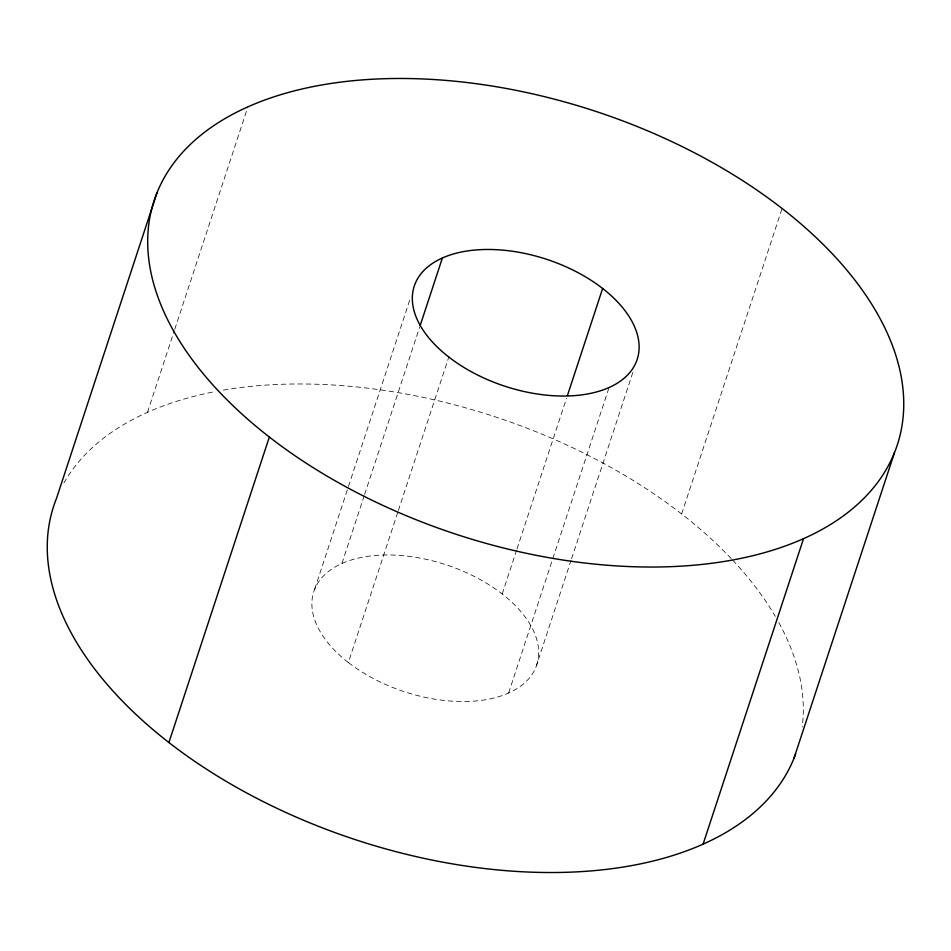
<?xml version="1.0" encoding="UTF-8"?>
<svg xmlns="http://www.w3.org/2000/svg" width="951" height="951" viewBox="0 0 951 951"><rect width="100%" height="100%" fill="white"/><g stroke="black" fill="none" stroke-linecap="round" stroke-linejoin="round"><path stroke-width="0.71" stroke-dasharray="4.75 3.57" d="M147.464 412.342L174.306 330.698M174.77 329.284L247.902 106.857M314.65 589.299L347.971 487.934M348.435 486.52L410 299.292M341.932 563.479L364.15 495.899M364.613 494.496L419.7 326.966M571.087 560.21L535.912 667.198A117.342 66.808 18.2 0 1 348.363 662.526L397.898 511.9M398.362 510.485L448.813 357.041M502.187 593.959L516.536 550.32M516.999 548.917L566.534 398.279M508.619 693.017L609.068 387.521M571.551 558.796L633.116 371.556M681.653 513.968L782.091 208.483M63.907 483.001A391.146 222.677 18.2 0 1 215.663 391.503M223.283 390.124A391.146 222.677 18.2 0 1 731.723 559.14M732.71 560.175A391.146 222.677 18.2 0 1 775.315 616.391M778.81 622.548A391.146 222.677 18.2 0 1 802.18 727.039M348.363 662.526A117.342 66.808 18.2 0 1 391.562 555.015A117.342 66.808 18.2 0 1 535.912 667.198"/><path stroke-width="1.43" d="M156.939 192.91L56.501 498.407A391.146 222.677 18.2 0 0 345.748 836.416A391.146 222.677 18.2 0 0 795.607 754.036M168.909 742.517L269.347 437.032A391.146 222.677 18.2 0 1 413.316 78.636A391.146 222.677 18.2 0 1 894.499 452.593L794.061 758.09M420.164 325.563L442.381 257.983M567.45 395.461L602.637 288.474M703.098 844.143L803.536 538.658M894.499 452.593A391.146 222.677 18.2 0 1 269.347 437.032M448.813 357.041A117.342 66.808 18.2 0 0 636.35 361.701A117.342 66.808 18.2 0 0 492 249.519A117.342 66.808 18.2 0 0 448.813 357.041"/></g></svg>
